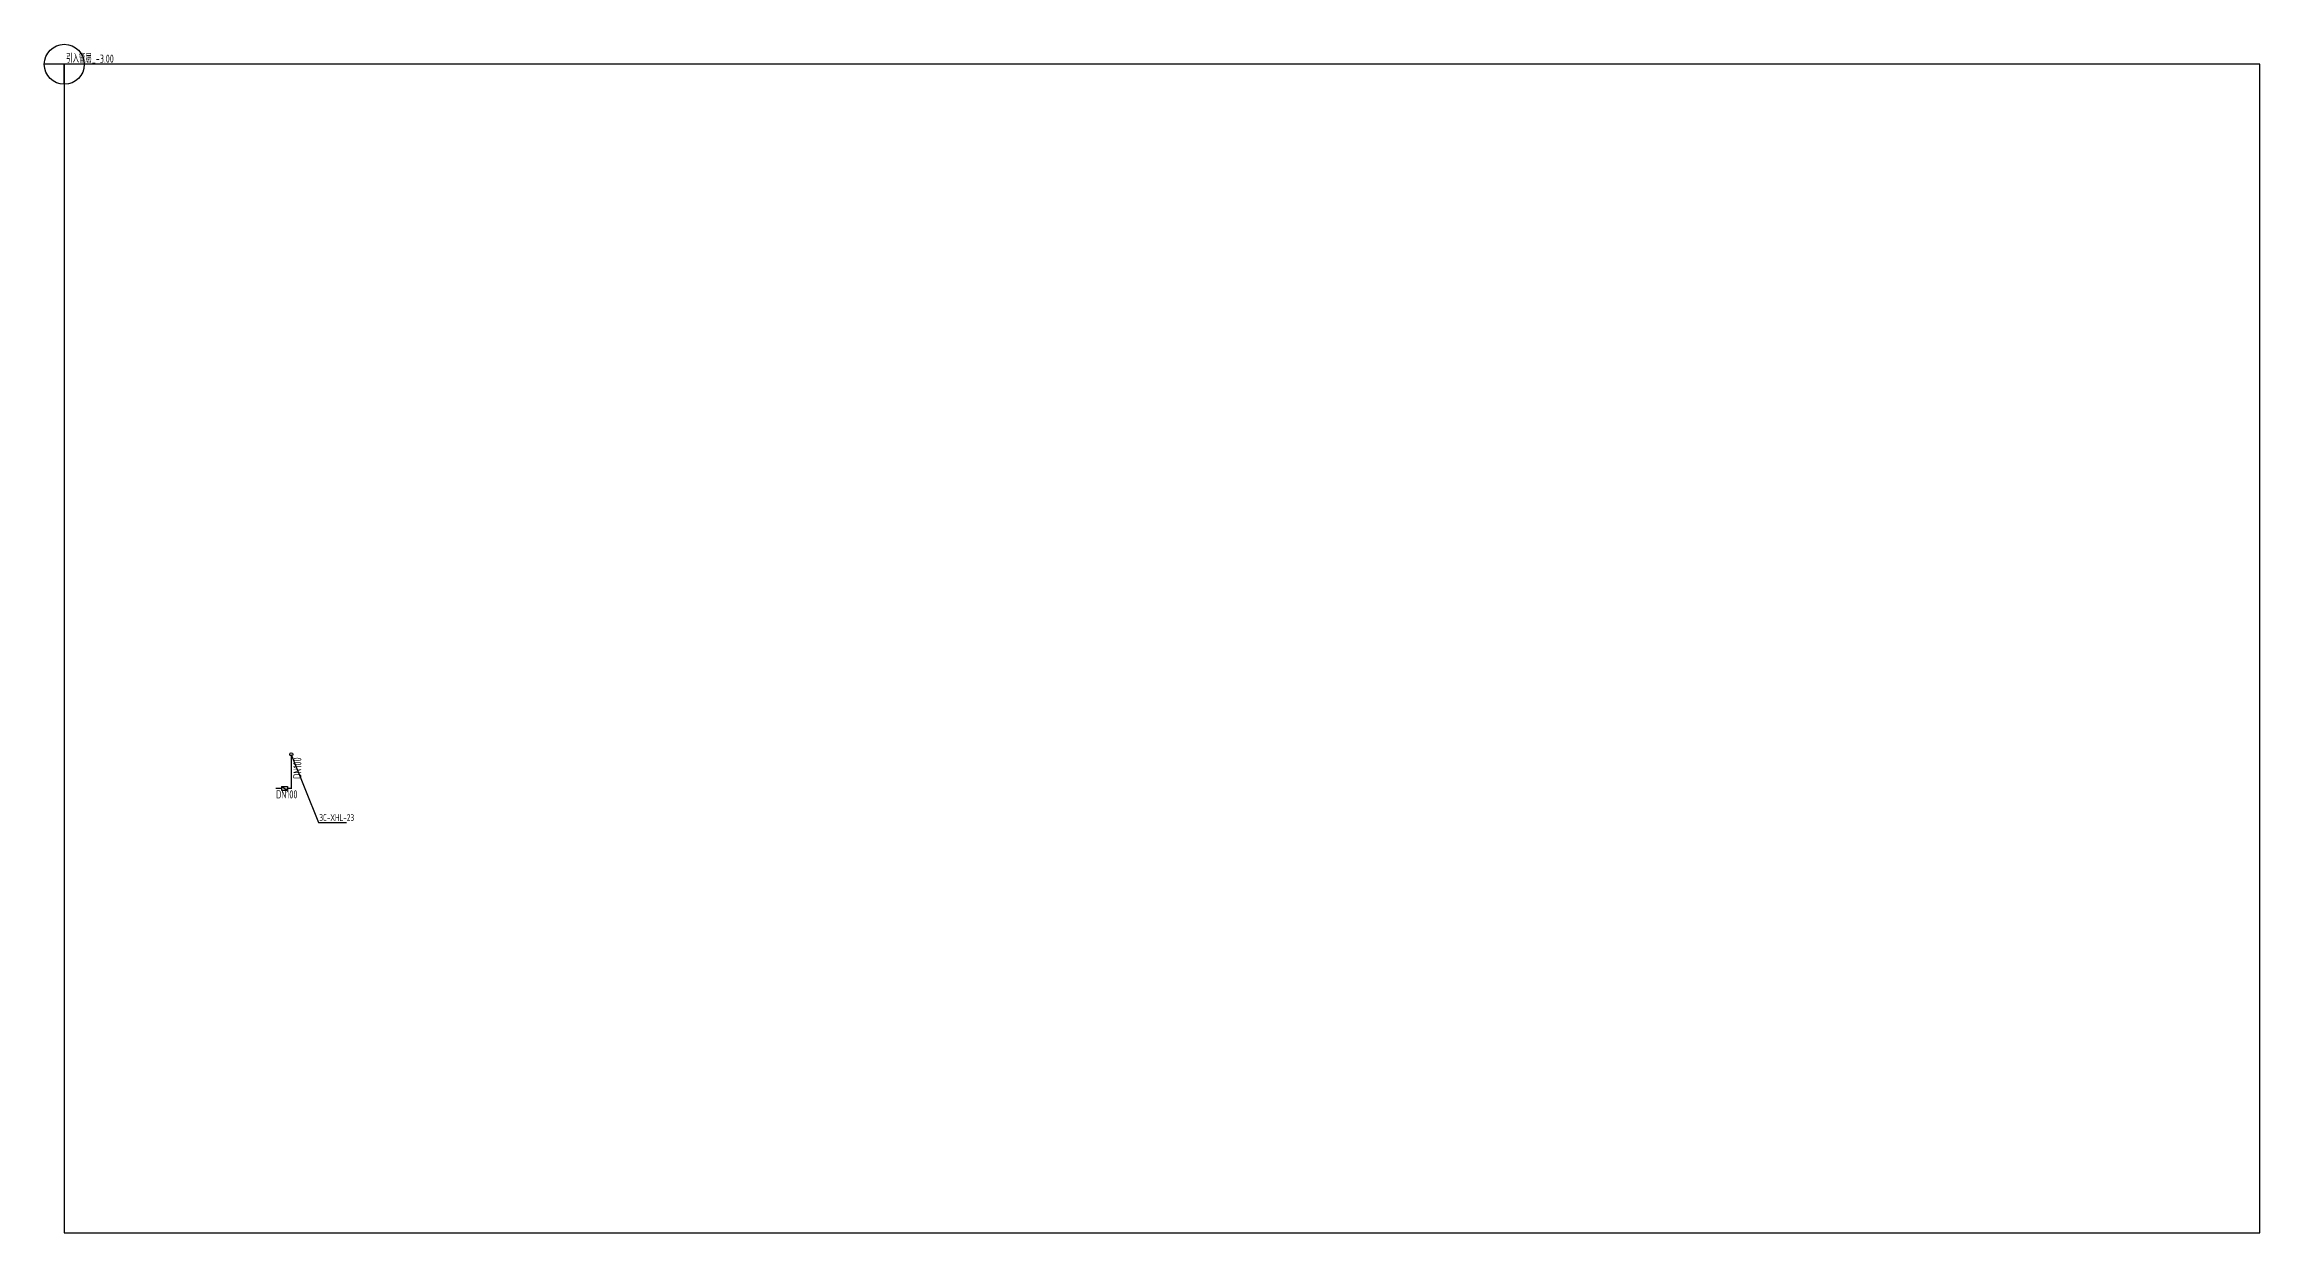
# Model space of a CAD drawing. Extents: x 18533 to 662708, y 11707 to 656991.
# Drawn here: x 551942 to 662708, y 83598 to 143014 of the extents above; entities that cross this region are included whole.
import ezdxf

# ---------------------------------------------------------------- set-up
doc = ezdxf.new("R2010")
doc.units = 0
doc.header["$LTSCALE"] = 1000
doc.layers.get('0').update_dxf_attribs({"linetype": 'CONTINUOUS'})
for name, color, linetype in [('DIM_消防', 3, 'CONTINUOUS'), ('PIPE-消防', 1, 'CONTINUOUS'), ('S-Xh_注释', 3, 'CONTINUOUS'), ('TEXT_消防', 7, 'CONTINUOUS'), ('VALVE_消防', 7, 'CONTINUOUS'), ('VPIPE-消防', 1, 'CONTINUOUS')]:
    doc.layers.add(name, color=color, linetype=linetype)
doc.styles.add('_TWT_PIPEDN', font='GBENOR', dxfattribs={"width": 0.7, "height": 3.5, "bigfont": 'GBCBIG'})
doc.styles.add('_TWT_SERIAL', font='GBENOR', dxfattribs={"width": 0.7, "height": 3.5, "bigfont": 'GBCBIG'})
doc.styles.get("Standard").update_dxf_attribs({"font": 'GBENOR', "bigfont": 'GBCBIG'})

# ---------------------------------------------------------------- blocks, each defined once
blk = doc.blocks.new('Floorbase')
for p, q in [((0, 0), (-1000, 0)), ((0, -1000), (0, 0))]:
    blk.add_line(p, q)
blk.add_circle((0, 0), 1000)
at = {"style": '_TWT_PIPEDN', "width": 0.8}
blk.add_attdef('Elevation', (92, 81), '', height=400, dxfattribs=at)
blk = doc.blocks.new('$VALVE$00000316')
for p, q in [((-125, 72), (125, -72)), ((-125, 72), (-125, -72)), ((-125, 72), (125, 72)), ((125, 72), (125, -72)), ((-125, -72), (125, -72))]:
    blk.add_line(p, q)
at = {"const_width": 21.1}
blk.add_lwpolyline([(-11, 0, 1), (11, 0, 1)], format="xyb", close=True, dxfattribs=at)
for p in [(-125, 0), (125, 0)]:
    blk.add_point(p)
at = {"color": 7, "flags": 9}
for tag in ['XSIZE', 'YSIZE']:
    blk.add_attdef(tag, (0, 0), '', height=0.5, dxfattribs=at)

msp = doc.modelspace()

# ---------------------------------------------------------------- hatches: boundary and pattern name
at = {"layer": 'PIPE-消防'}
for points in [[(564292, 105814), (564292, 105784), (564322, 105784)], [(564292, 105814), (564322, 105814), (564322, 105784)]]:
    msp.add_hatch(color=256, dxfattribs=at).paths.add_polyline_path(points)

# ---------------------------------------------------------------- linework, layer by layer
at = {"layer": 'DIM_消防'}
for p, q in [((564292, 107514), (565646, 104108)), ((565646, 104108), (567058, 104108))]:
    msp.add_line(p, q, dxfattribs=at)
at = {"layer": 'PIPE-消防', "const_width": 60}
for points in [[(564292, 107434), (564292, 105814)], [(563797, 105814), (563516, 105814)], [(564292, 105814), (564097, 105814)]]:
    msp.add_lwpolyline(points, dxfattribs=at)
at = {"layer": 'S-Xh_注释'}
msp.add_lwpolyline([(552942, 83598), (662708, 83598), (662708, 142014), (552942, 142014)], close=True, dxfattribs=at)
at = {"layer": 'VPIPE-消防'}
msp.add_circle((564292, 107514), 80, dxfattribs=at)

# ---------------------------------------------------------------- block references
at = {"layer": 'S-Xh_注释', "color": 0}
msp.add_blockref('Floorbase', (552942, 142014), dxfattribs=at).add_auto_attribs({'Elevation': '引入管层_-3.00'})
at = {"layer": 'VALVE_消防', "xscale": -1.2, "yscale": -1.2, "zscale": 1.2, "rotation": 180}
msp.add_blockref('$VALVE$00000316', (563947, 105814), dxfattribs=at)

# ---------------------------------------------------------------- texts
at = {"layer": 'DIM_消防', "color": 7, "style": '_TWT_SERIAL', "width": 0.7}
msp.add_text('3C-XHL-23', height=350, dxfattribs=at).set_placement((565694, 104178))
at = {"layer": 'TEXT_消防', "style": '_TWT_PIPEDN', "width": 0.7}
msp.add_text('DN100', height=400, rotation=90, dxfattribs=at).set_placement((564792, 106291))
msp.add_text('DN100', height=400, dxfattribs=at).set_placement((563531, 105314))

doc.saveas('drawing.dxf')
